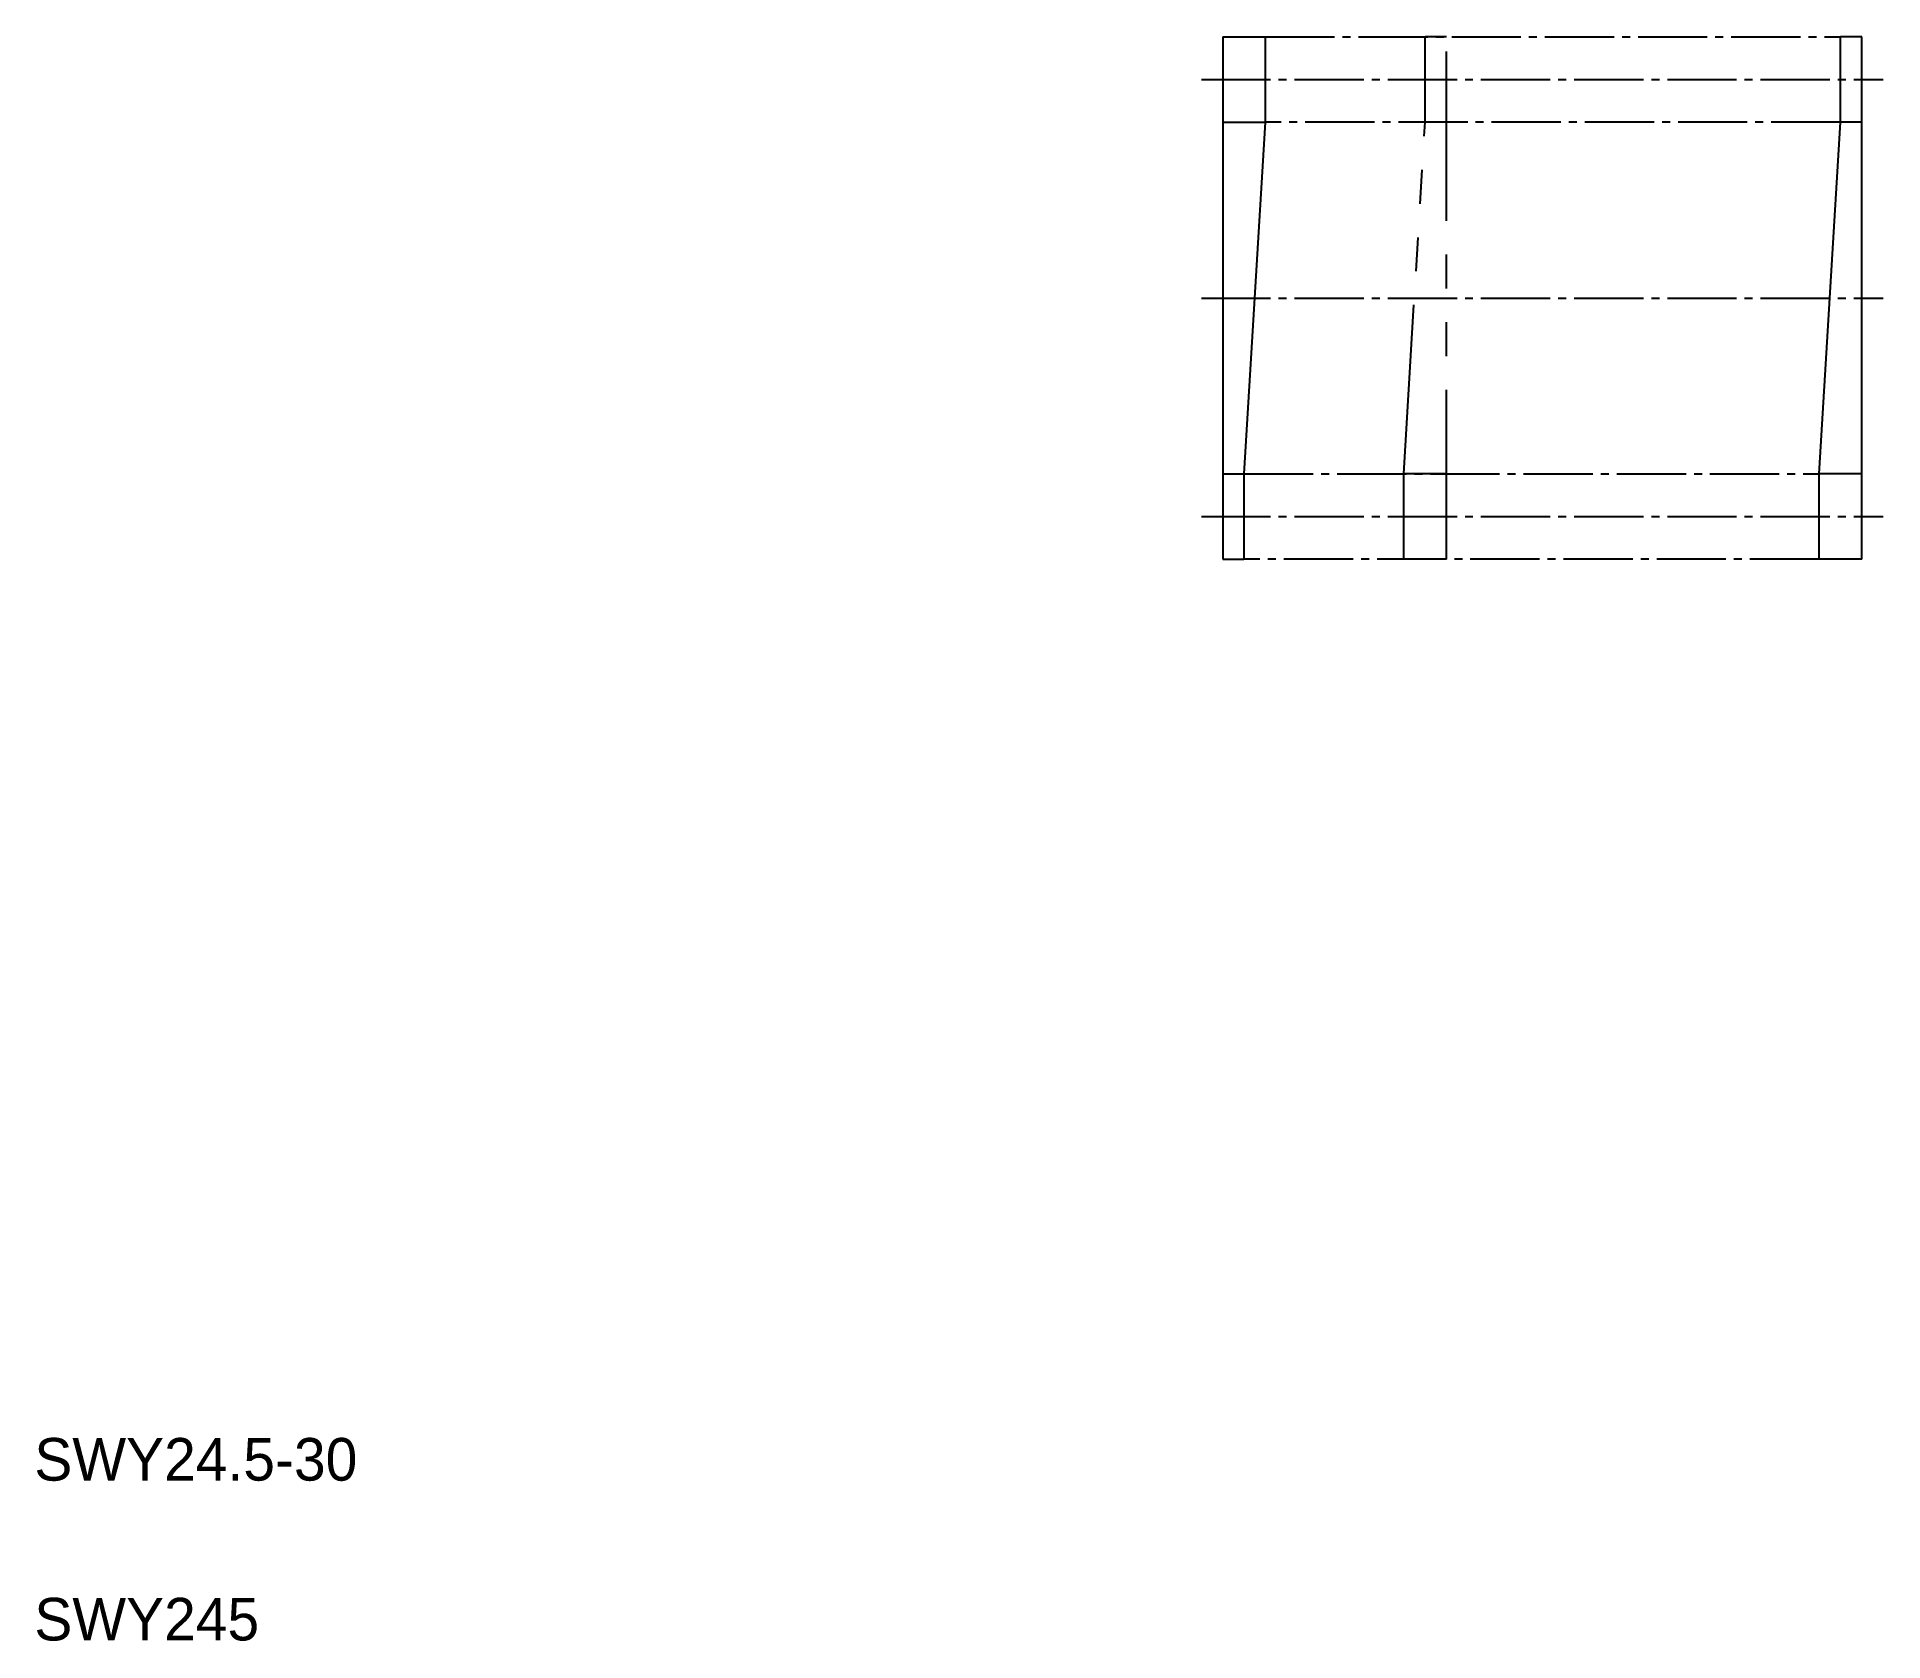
# Model space of a CAD drawing. Extents: x 5.1 to 91.8, y 5 to 80.2.
import ezdxf

# ---------------------------------------------------------------- set-up
doc = ezdxf.new("R2010")
doc.units = 0
doc.header["$LTSCALE"] = 0.25
doc.linetypes.add('CENTER', pattern=[17.5, 13, -1.5, 1.5, -1.5])
doc.linetypes.add('PHANTOM', pattern=[63.5, 31.75, -6.35, 6.35, -6.35, 6.35, -6.35])
doc.layers.get('0').update_dxf_attribs({"linetype": 'CONTINUOUS'})
doc.layers.add('CENTER', color=1, linetype='CENTER')

msp = doc.modelspace()

# ---------------------------------------------------------------- linework, layer by layer
for p, q in [((60.784, 80.242), (60.784, 55.742)), ((60.784, 80.242), (62.784, 80.242)), ((62.784, 80.242), (62.784, 76.242)), ((89.784, 76.242), (89.784, 80.242)), ((90.784, 80.242), (89.784, 80.242)), ((90.784, 55.742), (90.784, 80.242)), ((60.784, 76.242), (62.784, 76.242)), ((62.784, 76.242), (61.784, 59.742)), ((88.784, 59.742), (89.784, 76.242)), ((90.784, 76.242), (89.784, 76.242)), ((60.784, 74.117), (60.784, 74.118)), ((60.784, 67.992), (60.784, 67.992)), ((60.784, 59.742), (61.784, 59.742)), ((61.784, 59.742), (61.784, 55.742)), ((90.784, 59.742), (88.784, 59.742)), ((88.784, 55.742), (88.784, 59.742)), ((60.784, 55.742), (61.784, 55.742)), ((90.784, 55.742), (88.784, 55.742))]:
    msp.add_line(p, q)
at = {"color": 3, "linetype": 'CENTER'}
for p, q in [((62.784, 80.242), (89.784, 80.242)), ((89.784, 76.242), (62.784, 76.242)), ((61.784, 59.742), (88.784, 59.742)), ((88.784, 55.742), (61.784, 55.742))]:
    msp.add_line(p, q, dxfattribs=at)
at = {"color": 3, "linetype": 'PHANTOM'}
for p, q in [((70.284, 76.242), (70.284, 80.242)), ((71.284, 80.242), (70.284, 80.242)), ((71.284, 55.742), (71.284, 80.242)), ((69.284, 59.742), (70.284, 76.242)), ((70.284, 76.242), (70.284, 76.242)), ((71.284, 76.242), (70.284, 76.242)), ((71.284, 59.742), (69.284, 59.742)), ((69.284, 55.742), (69.284, 59.742)), ((71.284, 55.742), (69.284, 55.742))]:
    msp.add_line(p, q, dxfattribs=at)
at = {"layer": 'CENTER', "color": 1, "linetype": 'CENTER'}
for p, q in [((59.784, 78.242), (91.784, 78.242)), ((59.784, 67.992), (91.784, 67.992)), ((59.784, 57.742), (91.784, 57.742))]:
    msp.add_line(p, q, dxfattribs=at)

# ---------------------------------------------------------------- texts
for s, p in [('SWY24.5-30', (5, 12.5)), ('SWY245', (5, 5))]:
    msp.add_text(s, height=2).set_placement(p)

doc.saveas('drawing.dxf')
